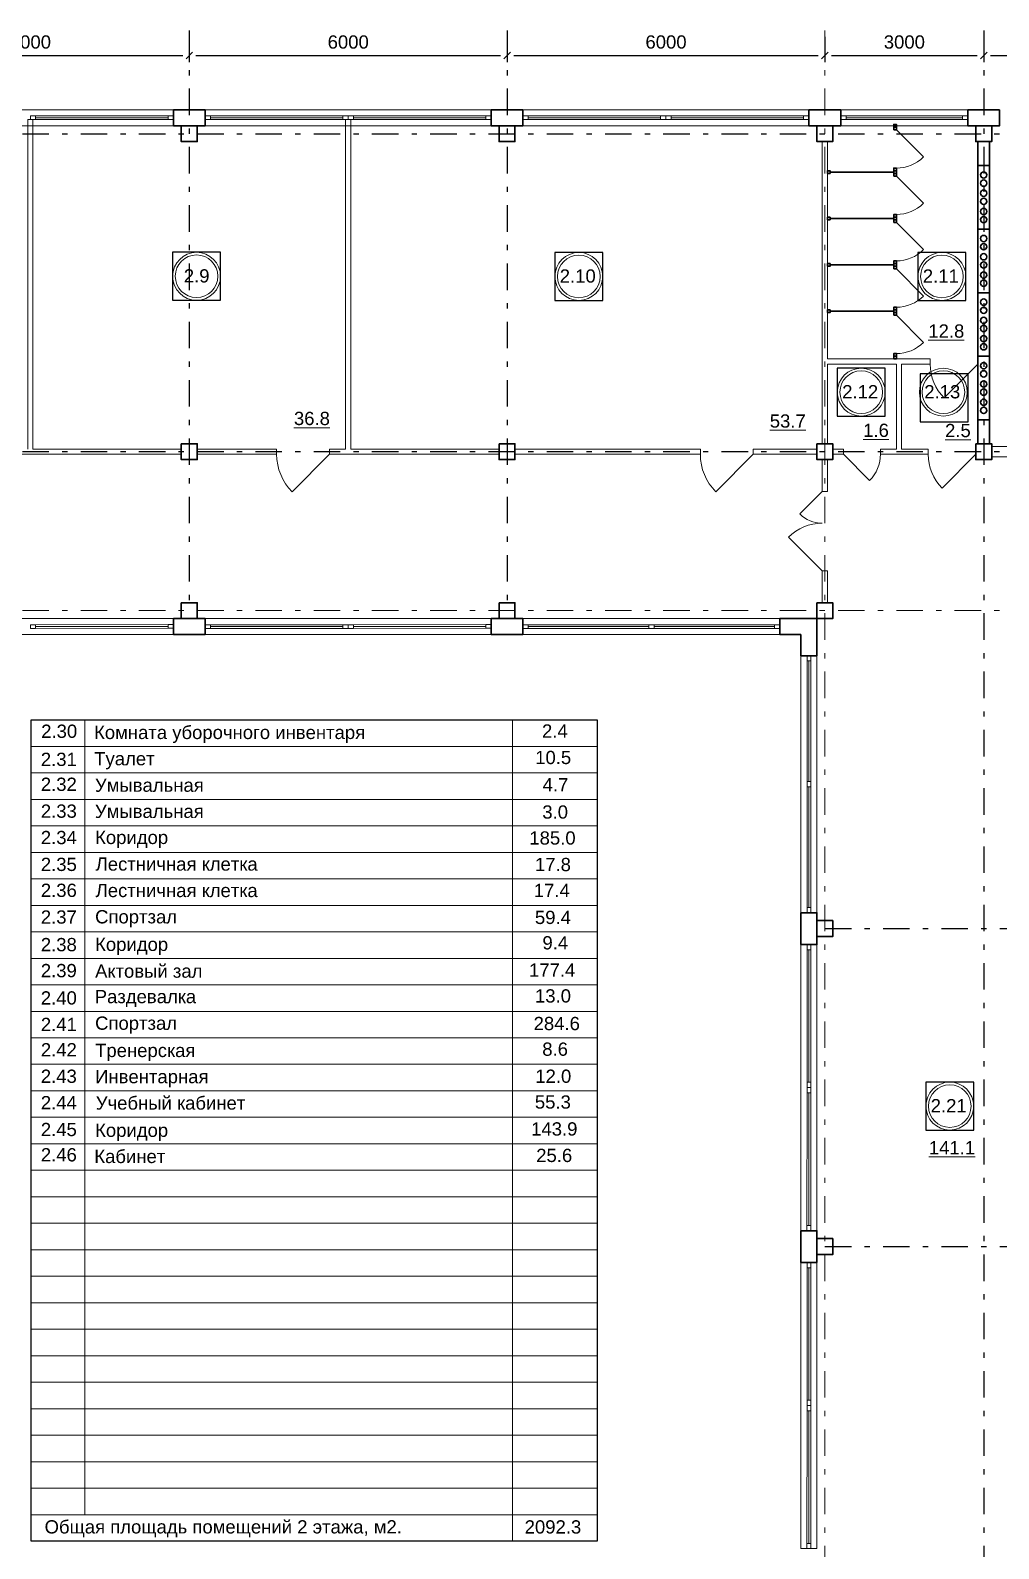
# Model space of a CAD drawing. Header units: metres. Extents: x -5 to 574, y -5 to 79.
# Drawn here: x 434.65 to 452.93, y 28.93 to 57.58 of the extents above; entities that cross this region are included whole.
import ezdxf
from ezdxf.enums import TextEntityAlignment as Align

# ---------------------------------------------------------------- set-up
doc = ezdxf.new("R2010")
doc.units = ezdxf.units.M
doc.header["$MEASUREMENT"] = 0
doc.linetypes.add('( Dashdot )', pattern=[1.001, 0.5, -0.25, 0.001, -0.25])
doc.layers.get('DEFPOINTS').update_dxf_attribs({"lineweight": 0})
doc.layers.add('YOLO_TABLE', color=1, linetype='Continuous')
doc.styles.add('Standard_0', font='arial.ttf')
doc.styles.add('Style-Arial', font='arial.ttf')
doc.dimstyles.get("Standard").update_dxf_attribs({"dimtxt": 0.00018, "dimasz": 0.00018, "dimexe": 0.0002, "dimexo": 0.0625, "dimgap": 9e-05, "dimtad": 0, "dimtih": 1, "dimtoh": 1, "dimdec": 4, "dimlfac": 1000, "dimzin": 0, "dimdsep": 46, "dimtxsty": 'Standard_0', "dimcen": 9e-05, "dimadec": 0, "dimazin": 0, "dimtfac": 1, "dimtdec": 4, "dimtofl": 0, "dimtmove": 0, "dimatfit": 0, "dimfxl": 0.01, "dimfxlon": 1, "dimtolj": 1, "dimtzin": 0, "dimarcsym": 0})

# ---------------------------------------------------------------- blocks, each defined once
blk = doc.blocks.new('_Oblique-1')
at = {"color": 0, "linetype": 'ByBlock', "lineweight": -2}
blk.add_line((0.5, 0.5), (-0.5, -0.5), dxfattribs=at)
blk = doc.blocks.new('*D491')
at = {"color": 0, "linetype": 'Continuous', "lineweight": -2, "transparency": 16777216}
for p, q in [((431.651, 57.454), (431.651, 56.98)), ((437.651, 57.454), (437.651, 56.98)), ((431.776, 57.105), (437.526, 57.105))]:
    blk.add_line(p, q, dxfattribs=at)
at = {"layer": 'DEFPOINTS', "color": 0, "linetype": 'Continuous', "lineweight": 0, "transparency": 16777216}
for p in [(431.651, 57.579), (437.651, 57.579), (437.651, 57.105)]:
    blk.add_point(p, dxfattribs=at)
at = {"color": 0, "linetype": 'Continuous', "lineweight": -2, "transparency": 16777216, "xscale": 0.125, "yscale": 0.125, "zscale": 0.125, "rotation": 180}
blk.add_blockref('_Oblique-1', (431.651, 57.105), dxfattribs=at)
at = {"color": 0, "linetype": 'Continuous', "lineweight": -2, "transparency": 16777216, "xscale": 0.125, "yscale": 0.125, "zscale": 0.125}
blk.add_blockref('_Oblique-1', (437.651, 57.105), dxfattribs=at)
at = {"color": 0, "linetype": 'Continuous', "lineweight": 0, "transparency": 16777216, "insert": (434.651, 57.358), "char_height": 0.25, "attachment_point": 5, "style": 'Style-Arial'}
blk.add_mtext('\\A1;6000', dxfattribs=at)
blk = doc.blocks.new('*D492')
at = {"color": 0, "linetype": 'Continuous', "lineweight": -2, "transparency": 16777216}
for p, q in [((437.651, 57.454), (437.651, 56.98)), ((443.651, 57.454), (443.651, 56.98)), ((437.776, 57.105), (443.526, 57.105))]:
    blk.add_line(p, q, dxfattribs=at)
at = {"layer": 'DEFPOINTS', "color": 0, "linetype": 'Continuous', "lineweight": 0, "transparency": 16777216}
for p in [(437.651, 57.579), (443.651, 57.579), (443.651, 57.105)]:
    blk.add_point(p, dxfattribs=at)
at = {"color": 0, "linetype": 'Continuous', "lineweight": -2, "transparency": 16777216, "xscale": 0.125, "yscale": 0.125, "zscale": 0.125, "rotation": 180}
blk.add_blockref('_Oblique-1', (437.651, 57.105), dxfattribs=at)
at = {"color": 0, "linetype": 'Continuous', "lineweight": -2, "transparency": 16777216, "xscale": 0.125, "yscale": 0.125, "zscale": 0.125}
blk.add_blockref('_Oblique-1', (443.651, 57.105), dxfattribs=at)
at = {"color": 0, "linetype": 'Continuous', "lineweight": 0, "transparency": 16777216, "insert": (440.651, 57.358), "char_height": 0.25, "attachment_point": 5, "style": 'Style-Arial'}
blk.add_mtext('\\A1;6000', dxfattribs=at)
blk = doc.blocks.new('*D493')
at = {"color": 0, "linetype": 'Continuous', "lineweight": -2, "transparency": 16777216}
for p, q in [((443.651, 57.454), (443.651, 56.98)), ((449.651, 57.454), (449.651, 56.98)), ((443.776, 57.105), (449.526, 57.105))]:
    blk.add_line(p, q, dxfattribs=at)
at = {"layer": 'DEFPOINTS', "color": 0, "linetype": 'Continuous', "lineweight": 0, "transparency": 16777216}
for p in [(443.651, 57.579), (449.651, 57.579), (449.651, 57.105)]:
    blk.add_point(p, dxfattribs=at)
at = {"color": 0, "linetype": 'Continuous', "lineweight": -2, "transparency": 16777216, "xscale": 0.125, "yscale": 0.125, "zscale": 0.125, "rotation": 180}
blk.add_blockref('_Oblique-1', (443.651, 57.105), dxfattribs=at)
at = {"color": 0, "linetype": 'Continuous', "lineweight": -2, "transparency": 16777216, "xscale": 0.125, "yscale": 0.125, "zscale": 0.125}
blk.add_blockref('_Oblique-1', (449.651, 57.105), dxfattribs=at)
at = {"color": 0, "linetype": 'Continuous', "lineweight": 0, "transparency": 16777216, "insert": (446.651, 57.358), "char_height": 0.25, "attachment_point": 5, "style": 'Style-Arial'}
blk.add_mtext('\\A1;6000', dxfattribs=at)
blk = doc.blocks.new('*D503')
at = {"color": 0, "linetype": 'Continuous', "lineweight": -2, "transparency": 16777216}
for p, q in [((449.651, 57.454), (449.651, 56.98)), ((452.651, 57.454), (452.651, 56.98)), ((449.776, 57.105), (452.526, 57.105))]:
    blk.add_line(p, q, dxfattribs=at)
at = {"layer": 'DEFPOINTS', "color": 0, "linetype": 'Continuous', "lineweight": 0, "transparency": 16777216}
for p in [(449.651, 57.579), (452.651, 57.579), (452.651, 57.105)]:
    blk.add_point(p, dxfattribs=at)
at = {"color": 0, "linetype": 'Continuous', "lineweight": -2, "transparency": 16777216, "xscale": 0.125, "yscale": 0.125, "zscale": 0.125, "rotation": 180}
blk.add_blockref('_Oblique-1', (449.651, 57.105), dxfattribs=at)
at = {"color": 0, "linetype": 'Continuous', "lineweight": -2, "transparency": 16777216, "xscale": 0.125, "yscale": 0.125, "zscale": 0.125}
blk.add_blockref('_Oblique-1', (452.651, 57.105), dxfattribs=at)
at = {"color": 0, "linetype": 'Continuous', "lineweight": 0, "transparency": 16777216, "insert": (451.151, 57.358), "char_height": 0.25, "attachment_point": 5, "style": 'Style-Arial'}
blk.add_mtext('\\A1;3000', dxfattribs=at)
blk = doc.blocks.new('*D504')
at = {"color": 0, "linetype": 'Continuous', "lineweight": -2, "transparency": 16777216}
for p, q in [((452.651, 57.454), (452.651, 56.98)), ((455.651, 57.454), (455.651, 56.98)), ((452.776, 57.105), (455.526, 57.105))]:
    blk.add_line(p, q, dxfattribs=at)
at = {"layer": 'DEFPOINTS', "color": 0, "linetype": 'Continuous', "lineweight": 0, "transparency": 16777216}
for p in [(452.651, 57.579), (455.651, 57.579), (455.651, 57.105)]:
    blk.add_point(p, dxfattribs=at)
at = {"color": 0, "linetype": 'Continuous', "lineweight": -2, "transparency": 16777216, "xscale": 0.125, "yscale": 0.125, "zscale": 0.125, "rotation": 180}
blk.add_blockref('_Oblique-1', (452.651, 57.105), dxfattribs=at)
at = {"color": 0, "linetype": 'Continuous', "lineweight": -2, "transparency": 16777216, "xscale": 0.125, "yscale": 0.125, "zscale": 0.125}
blk.add_blockref('_Oblique-1', (455.651, 57.105), dxfattribs=at)
at = {"color": 0, "linetype": 'Continuous', "lineweight": 0, "transparency": 16777216, "insert": (454.151, 57.358), "char_height": 0.25, "attachment_point": 5, "style": 'Style-Arial'}
blk.add_mtext('\\A1;3000', dxfattribs=at)

msp = doc.modelspace()

# ---------------------------------------------------------------- linework, layer by layer
at = {"color": 1, "linetype": '( Dashdot )'}
for p, q in [((437.65116152, 57.57893372), (437.65116152, 46.62893372)), ((443.65116152, 57.57893372), (443.65116152, 46.62893372)), ((452.65116152, 57.57893372), (452.65116152, 9.05551876)), ((392.69957361, 55.62893372), (464.59957361, 55.62893372)), ((392.69957361, 49.62893372), (464.59957361, 49.62893372)), ((449.65116152, 40.62893372), (464.59957361, 40.62893372)), ((449.65116152, 34.62893372), (464.59957361, 34.62893372))]:
    msp.add_line(p, q, dxfattribs=at)
at = {"color": 1, "linetype": '( Dashdot )', "lineweight": 0}
for p, q in [((449.65116152, 57.57893372), (449.65116152, 9.05551876)), ((392.69957361, 46.62893372), (464.59957361, 46.62893372))]:
    msp.add_line(p, q, dxfattribs=at)
at = {"color": 7, "linetype": 'Continuous', "lineweight": 0}
for p, q in [((434.74957361, 55.92893372), (437.24954289, 55.93112823)), ((438.04957361, 55.92893372), (440.54957361, 55.92893372)), ((440.74957361, 55.92893372), (443.24954289, 55.93112823)), ((444.04957361, 55.92893372), (446.54957361, 55.92893372)), ((446.74957361, 55.92893372), (449.24954289, 55.93112823)), ((434.74957361, 46.32893372), (437.24954289, 46.33112823)), ((438.04957361, 46.32893372), (440.54957361, 46.32893372)), ((440.74957361, 46.32893372), (443.24954289, 46.33112823)), ((444.04957361, 46.32893372), (446.32457361, 46.32893372)), ((446.42457361, 46.32893372), (448.69957361, 46.32893372)), ((449.34957361, 43.40393372), (449.34957361, 45.67893372)), ((434.66789957, 44.06783089), (445.35380482, 44.06783089)), ((434.66789957, 43.56783089), (445.35380482, 43.56783089)), ((449.34957361, 41.02893372), (449.34957361, 43.30393372)), ((434.66789957, 43.06783089), (445.35380482, 43.06783089)), ((434.66789957, 42.56783089), (445.35380482, 42.56783089)), ((434.66789957, 42.06783089), (445.35380482, 42.06783089)), ((434.66789957, 41.56783089), (445.35380482, 41.56783089)), ((434.66789957, 41.06783089), (445.35380482, 41.06783089)), ((434.66789957, 40.56783089), (445.35380482, 40.56783089)), ((434.66789957, 40.06783089), (445.35380482, 40.06783089)), ((434.66789957, 39.56783089), (445.35380482, 39.56783089)), ((434.66789957, 39.06783089), (445.35380482, 39.06783089)), ((434.66789957, 38.56783089), (445.35380482, 38.56783089)), ((434.66789957, 38.06783089), (445.35380482, 38.06783089)), ((434.66789957, 37.56783089), (445.35380482, 37.56783089)), ((434.66789957, 37.06783089), (445.35380482, 37.06783089)), ((434.66789957, 36.56783089), (445.35380482, 36.56783089)), ((434.66789957, 36.06783089), (445.35380482, 36.06783089)), ((434.66789957, 35.56783089), (445.35380482, 35.56783089)), ((434.66789957, 35.06783089), (445.35380482, 35.06783089)), ((434.66789957, 34.56783089), (445.35380482, 34.56783089)), ((434.66789957, 34.06783089), (445.35380482, 34.06783089)), ((434.66789957, 33.56783089), (445.35380482, 33.56783089)), ((434.66789957, 33.06783089), (445.35380482, 33.06783089)), ((434.66789957, 32.56783089), (445.35380482, 32.56783089)), ((434.66789957, 32.06783089), (445.35380482, 32.06783089)), ((434.66789957, 31.56783089), (445.35380482, 31.56783089)), ((434.66789957, 31.06783089), (445.35380482, 31.06783089)), ((434.66789957, 30.56783089), (445.35380482, 30.56783089)), ((434.66789957, 30.06783089), (445.35380482, 30.06783089))]:
    msp.add_line(p, q, dxfattribs=at)
at = {"color": 7, "linetype": 'Continuous', "lineweight": 0, "extrusion": (0, 0, -1)}
for p, q in [((452.24957361, 55.92893372), (450.04957361, 55.92893372)), ((449.34957361, 40.22893372), (449.34957361, 37.72893372)), ((449.34957361, 37.52893372), (449.3473791, 35.02896444)), ((449.34957361, 34.22893372), (449.34957361, 31.72893372)), ((449.34957361, 31.52893372), (449.3473791, 29.02896444))]:
    msp.add_line(p, q, dxfattribs=at)
at = {"color": 252, "linetype": 'Continuous', "lineweight": 13}
for p, q in [((451.51222603, 55.1912813), (450.99957361, 55.70393372)), ((451.51222603, 54.3162813), (450.99957361, 54.82893372)), ((451.51222603, 53.4412813), (450.99957361, 53.95393372)), ((451.51222603, 52.5662813), (450.99957361, 53.07893372)), ((451.51222603, 51.6912813), (450.99957361, 52.20393372))]:
    msp.add_line(p, q, dxfattribs=at)
at = {"color": 252, "linetype": 'Continuous', "lineweight": 30}
for p, q in [((450.94957361, 54.90393372), (449.74957361, 54.90393372)), ((450.94957361, 54.02893372), (449.74957361, 54.02893372)), ((450.94957361, 53.15393372), (449.74957361, 53.15393372)), ((450.94957361, 52.27893372), (449.74957361, 52.27893372))]:
    msp.add_line(p, q, dxfattribs=at)
at = {"color": 7, "linetype": 'Continuous', "lineweight": 13}
for p, q in [((449.69957361, 51.37893372), (451.63957361, 51.37893372)), ((451.63957361, 51.27893372), (451.63957361, 51.37893372)), ((452.53957361, 51.27893372), (452.53957361, 51.37893372)), ((449.69957361, 51.27893372), (450.99957361, 51.27893372)), ((450.99957361, 51.27893372), (450.99957361, 49.67893372)), ((451.09957361, 51.27893372), (451.09957361, 49.67893372)), ((451.09957361, 51.27893372), (451.63957361, 51.27893372)), ((432.39957361, 49.57893372), (437.49957361, 49.57893372)), ((434.69957361, 49.67893372), (437.49957361, 49.67893372)), ((437.79957361, 49.67893372), (439.29957361, 49.67893372)), ((437.79957361, 49.57893372), (439.29957361, 49.57893372)), ((439.29957361, 49.67893372), (439.29957361, 49.57893372)), ((440.29957361, 49.67893372), (440.29957361, 49.57893372)), ((440.29957361, 49.67893372), (440.59957361, 49.67893372)), ((440.29957361, 49.57893372), (443.49957361, 49.57893372)), ((440.69957361, 49.67893372), (443.49957361, 49.67893372)), ((443.79957361, 49.67893372), (447.29957361, 49.67893372)), ((443.79957361, 49.57893372), (447.29957361, 49.57893372)), ((447.29957361, 49.67893372), (447.29957361, 49.57893372)), ((448.29957361, 49.67893372), (448.29957361, 49.57893372)), ((448.29957361, 49.67893372), (449.49957361, 49.67893372)), ((448.29957361, 49.57893372), (449.49957361, 49.57893372)), ((449.79957361, 49.57893372), (449.79957361, 49.67893372)), ((449.99957361, 49.57893372), (450.49454836, 49.08395897)), ((450.69957361, 49.57893372), (450.69957361, 49.67893372)), ((450.69957361, 49.67893372), (450.99957361, 49.67893372)), ((451.59957361, 49.57893372), (450.69957361, 49.57893372)), ((451.09957361, 49.67893372), (451.59957361, 49.67893372)), ((451.59957361, 49.57893372), (451.59957361, 49.67893372)), ((452.49957361, 49.57893372), (452.49957361, 49.67893372)), ((449.59957361, 48.87893372), (449.69957361, 48.87893372)), ((449.59957361, 47.37893372), (449.69957361, 47.37893372)), ((434.66789957, 44.56783089), (434.66789957, 29.06783089)), ((434.66789957, 44.56783089), (445.35380482, 44.56783089)), ((435.6813646, 44.56783089), (435.6813646, 29.56783089)), ((443.75482116, 44.56783089), (443.75482116, 29.06783089)), ((445.35380482, 44.56783089), (445.35380482, 29.06783089))]:
    msp.add_line(p, q, dxfattribs=at)
at = {"color": 7, "linetype": 'Continuous', "lineweight": 13, "extrusion": (0, 0, -1)}
for p, q in [((452.53957361, 51.27893372), (451.90317751, 50.64253762)), ((452.49957361, 49.57893372), (451.86317751, 48.94253762)), ((449.59957361, 48.87893372), (449.17530954, 48.45466965)), ((449.59957361, 47.37893372), (448.96317751, 48.01532982))]:
    msp.add_line(p, q, dxfattribs=at)
at = {"color": 7, "lineweight": 13, "extrusion": (0, 0, -1)}
for p, q in [((440.29957361, 49.57893372), (439.59246683, 48.87182694)), ((448.29957361, 49.57893372), (447.59246683, 48.87182694))]:
    msp.add_line(p, q, dxfattribs=at)
at = {"color": 7, "linetype": 'Continuous', "lineweight": 30}
for p in [(448.79957361, 46.47893372), (449.19957361, 46.17893372)]:
    msp.add_line(p, (448.79957361, 46.17893372), dxfattribs=at)
at = {"color": 7, "lineweight": 13}
for p, q in [((434.66789957, 29.56783089), (445.35380482, 29.56783089)), ((434.66789957, 29.06783089), (445.35380482, 29.06783089))]:
    msp.add_line(p, q, dxfattribs=at)
at = {"color": 7, "linetype": 'Continuous', "lineweight": 0, "flags": 128}
for points in [[(437.34957361, 55.77893372), (431.94957361, 55.77893372), (431.94957361, 56.07893372), (437.34957361, 56.07893372), (437.34957361, 55.77893372)], [(437.24957361, 55.89612826), (434.74957361, 55.89393372), (434.74951216, 55.96393366), (437.24951216, 55.9661282), (437.24957361, 55.89612826)], [(443.34957361, 55.77893372), (437.94957361, 55.77893372), (437.94957361, 56.07893372), (443.34957361, 56.07893372), (443.34957361, 55.77893372)], [(440.54957361, 55.89393372), (438.04957361, 55.89393372), (438.04957361, 55.96393372), (440.54957361, 55.96393372), (440.54957361, 55.89393372)], [(443.24957361, 55.89612826), (440.74957361, 55.89393372), (440.74951216, 55.96393366), (443.24951216, 55.9661282), (443.24957361, 55.89612826)], [(449.34957361, 55.77893372), (443.94957361, 55.77893372), (443.94957361, 56.07893372), (449.34957361, 56.07893372), (449.34957361, 55.77893372)], [(446.54957361, 55.89393372), (444.04957361, 55.89393372), (444.04957361, 55.96393372), (446.54957361, 55.96393372), (446.54957361, 55.89393372)], [(449.24957361, 55.89612826), (446.74957361, 55.89393372), (446.74951216, 55.96393366), (449.24951216, 55.9661282), (449.24957361, 55.89612826)], [(452.34957361, 56.07893372), (449.94957361, 56.07893372), (449.94957361, 55.77893372), (452.34957361, 55.77893372), (452.34957361, 56.07893372)], [(437.34957361, 46.17893372), (431.94957361, 46.17893372), (431.94957361, 46.47893372), (437.34957361, 46.47893372), (437.34957361, 46.17893372)], [(443.34957361, 46.17893372), (437.94957361, 46.17893372), (437.94957361, 46.47893372), (443.34957361, 46.47893372), (443.34957361, 46.17893372)], [(448.79957361, 46.17893372), (443.94957361, 46.17893372), (443.94957361, 46.47893372), (448.79957361, 46.47893372), (448.79957361, 46.17893372)], [(437.24957361, 46.29612826), (434.74957361, 46.29393372), (434.74951216, 46.36393366), (437.24951216, 46.3661282), (437.24957361, 46.29612826)], [(440.54957361, 46.29393372), (438.04957361, 46.29393372), (438.04957361, 46.36393372), (440.54957361, 46.36393372), (440.54957361, 46.29393372)], [(443.24957361, 46.29612826), (440.74957361, 46.29393372), (440.74951216, 46.36393366), (443.24951216, 46.3661282), (443.24957361, 46.29612826)], [(448.69957361, 46.29393372), (444.04957361, 46.29393372), (444.04957361, 46.36393372), (448.69957361, 46.36393372), (448.69957361, 46.29393372)], [(449.49957361, 45.77893372), (449.49957361, 40.92893372), (449.19957361, 40.92893372), (449.19957361, 45.77893372), (449.49957361, 45.77893372)], [(449.38457361, 45.67893372), (449.38457361, 41.02893372), (449.31457361, 41.02893372), (449.31457361, 45.67893372), (449.38457361, 45.67893372)], [(449.49957361, 34.92893372), (449.49957361, 40.32893372), (449.19957361, 40.32893372), (449.19957361, 34.92893372), (449.49957361, 34.92893372)], [(449.49957361, 28.92893372), (449.49957361, 34.32893372), (449.19957361, 34.32893372), (449.19957361, 28.92893372), (449.49957361, 28.92893372)]]:
    msp.add_lwpolyline(points, close=True, dxfattribs=at)
at = {"color": 7, "linetype": 'Continuous', "lineweight": 13, "flags": 128}
for points in [[(434.59957361, 49.67893372), (434.59957361, 55.89393372), (434.69957361, 55.89393372), (434.69957361, 49.67893372)], [(440.59957361, 49.67893372), (440.59957361, 55.89393372), (440.69957361, 55.89393372), (440.69957361, 49.67893372)], [(449.69957361, 51.37893372), (449.69957361, 55.47893372), (449.59957361, 55.47893372), (449.59957361, 49.77893372), (449.69957361, 49.77893372), (449.69957361, 51.27893372)], [(453.09957361, 49.72893372), (452.79957361, 49.72893372)], [(449.69957361, 48.87893372), (449.69957361, 49.47893372), (449.59957361, 49.47893372), (449.59957361, 48.87893372)], [(452.79957361, 49.52893372), (453.09957361, 49.52893372)], [(449.59957361, 47.37893372), (449.59957361, 46.77893372), (449.69957361, 46.77893372), (449.69957361, 47.37893372)]]:
    msp.add_lwpolyline(points, dxfattribs=at)
for points in [[(434.74957361, 55.89393372), (434.64957361, 55.89393372), (434.64957361, 55.96393372), (434.74957361, 55.96393372), (434.74957361, 55.89393372)], [(437.34957361, 55.89612826), (437.24957361, 55.89612826), (437.24957361, 55.96612826), (437.34957361, 55.96612826), (437.34957361, 55.89612826)], [(438.04957361, 55.89393372), (437.94957361, 55.89393372), (437.94957361, 55.96393372), (438.04957361, 55.96393372), (438.04957361, 55.89393372)], [(440.64957361, 55.89393372), (440.54957361, 55.89393372), (440.54957361, 55.96393372), (440.64957361, 55.96393372), (440.64957361, 55.89393372)], [(440.74957361, 55.89393372), (440.64957361, 55.89393372), (440.64957361, 55.96393372), (440.74957361, 55.96393372), (440.74957361, 55.89393372)], [(443.34957361, 55.89612826), (443.24957361, 55.89612826), (443.24957361, 55.96612826), (443.34957361, 55.96612826), (443.34957361, 55.89612826)], [(444.04957361, 55.89393372), (443.94957361, 55.89393372), (443.94957361, 55.96393372), (444.04957361, 55.96393372), (444.04957361, 55.89393372)], [(446.64957361, 55.89393372), (446.54957361, 55.89393372), (446.54957361, 55.96393372), (446.64957361, 55.96393372), (446.64957361, 55.89393372)], [(446.74957361, 55.89393372), (446.64957361, 55.89393372), (446.64957361, 55.96393372), (446.74957361, 55.96393372), (446.74957361, 55.89393372)], [(449.34957361, 55.89612826), (449.24957361, 55.89612826), (449.24957361, 55.96612826), (449.34957361, 55.96612826), (449.34957361, 55.89612826)], [(449.79957361, 49.67893372), (449.99957361, 49.67893372), (449.99957361, 49.57893372), (449.79957361, 49.57893372), (449.79957361, 49.67893372)], [(434.74957361, 46.29393372), (434.64957361, 46.29393372), (434.64957361, 46.36393372), (434.74957361, 46.36393372), (434.74957361, 46.29393372)], [(437.34957361, 46.29612826), (437.24957361, 46.29612826), (437.24957361, 46.36612826), (437.34957361, 46.36612826), (437.34957361, 46.29612826)], [(438.04957361, 46.29393372), (437.94957361, 46.29393372), (437.94957361, 46.36393372), (438.04957361, 46.36393372), (438.04957361, 46.29393372)], [(440.64957361, 46.29393372), (440.54957361, 46.29393372), (440.54957361, 46.36393372), (440.64957361, 46.36393372), (440.64957361, 46.29393372)], [(440.74957361, 46.29393372), (440.64957361, 46.29393372), (440.64957361, 46.36393372), (440.74957361, 46.36393372), (440.74957361, 46.29393372)], [(443.34957361, 46.29612826), (443.24957361, 46.29612826), (443.24957361, 46.36612826), (443.34957361, 46.36612826), (443.34957361, 46.29612826)], [(444.04957361, 46.29393372), (443.94957361, 46.29393372), (443.94957361, 46.36393372), (444.04957361, 46.36393372), (444.04957361, 46.29393372)], [(446.42457361, 46.29393372), (446.32457361, 46.29393372), (446.32457361, 46.36393372), (446.42457361, 46.36393372), (446.42457361, 46.29393372)], [(448.79957361, 46.29393372), (448.69957361, 46.29393372), (448.69957361, 46.36393372), (448.79957361, 46.36393372), (448.79957361, 46.29393372)], [(449.38457361, 45.77893372), (449.38457361, 45.67893372), (449.31457361, 45.67893372), (449.31457361, 45.77893372), (449.38457361, 45.77893372)], [(449.38457361, 43.40393372), (449.38457361, 43.30393372), (449.31457361, 43.30393372), (449.31457361, 43.40393372), (449.38457361, 43.40393372)], [(449.38457361, 41.02893372), (449.38457361, 40.92893372), (449.31457361, 40.92893372), (449.31457361, 41.02893372), (449.38457361, 41.02893372)]]:
    msp.add_lwpolyline(points, close=True, dxfattribs=at)
at = {"color": 7, "linetype": 'Continuous', "lineweight": 30, "flags": 128}
for points in [[(437.94957361, 55.77893372), (437.34957361, 55.77893372), (437.34957361, 56.07893372), (437.94957361, 56.07893372), (437.94957361, 55.77893372)], [(443.94957361, 55.77893372), (443.34957361, 55.77893372), (443.34957361, 56.07893372), (443.94957361, 56.07893372), (443.94957361, 55.77893372)], [(449.94957361, 55.77893372), (449.34957361, 55.77893372), (449.34957361, 56.07893372), (449.94957361, 56.07893372), (449.94957361, 55.77893372)], [(452.94957361, 56.07893372), (452.34957361, 56.07893372), (452.34957361, 55.77893372), (452.94957361, 55.77893372), (452.94957361, 56.07893372)], [(437.49957361, 55.77893372), (437.49957361, 55.47893372), (437.79957361, 55.47893372), (437.79957361, 55.77893372), (437.49957361, 55.77893372)], [(443.49957361, 55.77893372), (443.49957361, 55.47893372), (443.79957361, 55.47893372), (443.79957361, 55.77893372), (443.49957361, 55.77893372)], [(449.49957361, 55.77893372), (449.49957361, 55.47893372), (449.79957361, 55.47893372), (449.79957361, 55.77893372), (449.49957361, 55.77893372)], [(452.49957361, 55.77893372), (452.49957361, 55.47893372), (452.79957361, 55.47893372), (452.79957361, 55.77893372), (452.49957361, 55.77893372)], [(452.75957361, 55.02893372), (452.53957361, 55.02893372), (452.53957361, 55.47893372), (452.75957361, 55.47893372), (452.75957361, 55.02893372)], [(452.75957361, 55.02893372), (452.75957361, 53.82893372), (452.53957361, 53.82893372), (452.53957361, 55.02893372), (452.75957361, 55.02893372)], [(452.75957361, 53.82893372), (452.75957361, 52.62893372), (452.53957361, 52.62893372), (452.53957361, 53.82893372), (452.75957361, 53.82893372)], [(452.75957361, 52.62893372), (452.75957361, 51.42893372), (452.53957361, 51.42893372), (452.53957361, 52.62893372), (452.75957361, 52.62893372)], [(452.75957361, 51.42893372), (452.75957361, 50.22893372), (452.53957361, 50.22893372), (452.53957361, 51.42893372), (452.75957361, 51.42893372)], [(452.75957361, 50.22893372), (452.53957361, 50.22893372), (452.53957361, 49.77893372), (452.75957361, 49.77893372), (452.75957361, 50.22893372)], [(437.49957361, 49.77893372), (437.49957361, 49.47893372), (437.79957361, 49.47893372), (437.79957361, 49.77893372), (437.49957361, 49.77893372)], [(443.49957361, 49.77893372), (443.49957361, 49.47893372), (443.79957361, 49.47893372), (443.79957361, 49.77893372), (443.49957361, 49.77893372)], [(449.49957361, 49.77893372), (449.49957361, 49.47893372), (449.79957361, 49.47893372), (449.79957361, 49.77893372), (449.49957361, 49.77893372)], [(452.49957361, 49.77893372), (452.49957361, 49.47893372), (452.79957361, 49.47893372), (452.79957361, 49.77893372), (452.49957361, 49.77893372)], [(437.49957361, 46.77893372), (437.49957361, 46.47893372), (437.79957361, 46.47893372), (437.79957361, 46.77893372), (437.49957361, 46.77893372)], [(443.49957361, 46.77893372), (443.49957361, 46.47893372), (443.79957361, 46.47893372), (443.79957361, 46.77893372), (443.49957361, 46.77893372)], [(449.49957361, 46.77893372), (449.49957361, 46.47893372), (449.79957361, 46.47893372), (449.79957361, 46.77893372), (449.49957361, 46.77893372)], [(437.94957361, 46.17893372), (437.34957361, 46.17893372), (437.34957361, 46.47893372), (437.94957361, 46.47893372), (437.94957361, 46.17893372)], [(443.94957361, 46.17893372), (443.34957361, 46.17893372), (443.34957361, 46.47893372), (443.94957361, 46.47893372), (443.94957361, 46.17893372)], [(449.19957361, 40.32893372), (449.19957361, 40.92893372), (449.49957361, 40.92893372), (449.49957361, 40.32893372), (449.19957361, 40.32893372)], [(449.49957361, 40.77893372), (449.49957361, 40.47893372), (449.79957361, 40.47893372), (449.79957361, 40.77893372), (449.49957361, 40.77893372)], [(449.19957361, 34.32893372), (449.19957361, 34.92893372), (449.49957361, 34.92893372), (449.49957361, 34.32893372), (449.19957361, 34.32893372)], [(449.49957361, 34.77893372), (449.49957361, 34.47893372), (449.79957361, 34.47893372), (449.79957361, 34.77893372), (449.49957361, 34.77893372)]]:
    msp.add_lwpolyline(points, close=True, dxfattribs=at)
at = {"color": 7, "linetype": 'Continuous', "lineweight": 13, "extrusion": (0, 0, -1), "flags": 128}
for points in [[(-449.94957361, 55.89393372), (-450.04957361, 55.89393372), (-450.04957361, 55.96393372), (-449.94957361, 55.96393372), (-449.94957361, 55.89393372)], [(-452.24957361, 55.89393372), (-452.34957361, 55.89393372), (-452.34957361, 55.96393372), (-452.24957361, 55.96393372), (-452.24957361, 55.89393372)], [(-449.38457361, 40.22893372), (-449.38457361, 40.32893372), (-449.31457361, 40.32893372), (-449.31457361, 40.22893372), (-449.38457361, 40.22893372)], [(-449.38457361, 37.62893372), (-449.38457361, 37.72893372), (-449.31457361, 37.72893372), (-449.31457361, 37.62893372), (-449.38457361, 37.62893372)], [(-449.38457361, 37.52893372), (-449.38457361, 37.62893372), (-449.31457361, 37.62893372), (-449.31457361, 37.52893372), (-449.38457361, 37.52893372)], [(-449.38237907, 34.92893372), (-449.38237907, 35.02893372), (-449.31237907, 35.02893372), (-449.31237907, 34.92893372), (-449.38237907, 34.92893372)], [(-449.38457361, 34.22893372), (-449.38457361, 34.32893372), (-449.31457361, 34.32893372), (-449.31457361, 34.22893372), (-449.38457361, 34.22893372)], [(-449.38457361, 31.62893372), (-449.38457361, 31.72893372), (-449.31457361, 31.72893372), (-449.31457361, 31.62893372), (-449.38457361, 31.62893372)], [(-449.38457361, 31.52893372), (-449.38457361, 31.62893372), (-449.31457361, 31.62893372), (-449.31457361, 31.52893372), (-449.38457361, 31.52893372)], [(-449.38237907, 28.92893372), (-449.38237907, 29.02893372), (-449.31237907, 29.02893372), (-449.31237907, 28.92893372), (-449.38237907, 28.92893372)]]:
    msp.add_lwpolyline(points, close=True, dxfattribs=at)
at = {"color": 7, "linetype": 'Continuous', "lineweight": 0, "extrusion": (0, 0, -1), "flags": 128}
for points in [[(-452.24957361, 55.96393372), (-450.04957361, 55.96393372), (-450.04957361, 55.89393372), (-452.24957361, 55.89393372), (-452.24957361, 55.96393372)], [(-449.38457361, 37.72893372), (-449.38457361, 40.22893372), (-449.31457361, 40.22893372), (-449.31457361, 37.72893372), (-449.38457361, 37.72893372)], [(-449.38237907, 35.02893372), (-449.38457361, 37.52893372), (-449.31457366, 37.52899517), (-449.31237913, 35.02899517), (-449.38237907, 35.02893372)], [(-449.38457361, 31.72893372), (-449.38457361, 34.22893372), (-449.31457361, 34.22893372), (-449.31457361, 31.72893372), (-449.38457361, 31.72893372)], [(-449.38237907, 29.02893372), (-449.38457361, 31.52893372), (-449.31457366, 31.52899517), (-449.31237913, 29.02899517), (-449.38237907, 29.02893372)]]:
    msp.add_lwpolyline(points, close=True, dxfattribs=at)
at = {"color": 252, "linetype": 'Continuous', "lineweight": 30, "flags": 128}
for points in [[(450.94957361, 55.75393372), (450.94957361, 55.80393372), (450.99957361, 55.80393372), (450.99957361, 55.75393372), (450.94957361, 55.75393372)], [(450.94957361, 55.70393372), (450.94957361, 55.75393372), (450.99957361, 55.75393372), (450.99957361, 55.70393372), (450.94957361, 55.70393372)], [(449.69957361, 54.87893372), (449.69957361, 54.92893372), (449.74957361, 54.92893372), (449.74957361, 54.87893372), (449.69957361, 54.87893372)], [(450.94957361, 54.92893372), (450.94957361, 54.97893372), (450.99957361, 54.97893372), (450.99957361, 54.92893372), (450.94957361, 54.92893372)], [(450.94957361, 54.87893372), (450.94957361, 54.92893372), (450.99957361, 54.92893372), (450.99957361, 54.87893372), (450.94957361, 54.87893372)], [(450.94957361, 54.82893372), (450.94957361, 54.87893372), (450.99957361, 54.87893372), (450.99957361, 54.82893372), (450.94957361, 54.82893372)], [(449.69957361, 54.00393372), (449.69957361, 54.05393372), (449.74957361, 54.05393372), (449.74957361, 54.00393372), (449.69957361, 54.00393372)], [(450.94957361, 54.05393372), (450.94957361, 54.10393372), (450.99957361, 54.10393372), (450.99957361, 54.05393372), (450.94957361, 54.05393372)], [(450.94957361, 54.00393372), (450.94957361, 54.05393372), (450.99957361, 54.05393372), (450.99957361, 54.00393372), (450.94957361, 54.00393372)], [(450.94957361, 53.95393372), (450.94957361, 54.00393372), (450.99957361, 54.00393372), (450.99957361, 53.95393372), (450.94957361, 53.95393372)], [(449.69957361, 53.12893372), (449.69957361, 53.17893372), (449.74957361, 53.17893372), (449.74957361, 53.12893372), (449.69957361, 53.12893372)], [(450.94957361, 53.17893372), (450.94957361, 53.22893372), (450.99957361, 53.22893372), (450.99957361, 53.17893372), (450.94957361, 53.17893372)], [(450.94957361, 53.12893372), (450.94957361, 53.17893372), (450.99957361, 53.17893372), (450.99957361, 53.12893372), (450.94957361, 53.12893372)], [(450.94957361, 53.07893372), (450.94957361, 53.12893372), (450.99957361, 53.12893372), (450.99957361, 53.07893372), (450.94957361, 53.07893372)], [(449.69957361, 52.25393372), (449.69957361, 52.30393372), (449.74957361, 52.30393372), (449.74957361, 52.25393372), (449.69957361, 52.25393372)], [(450.94957361, 52.30393372), (450.94957361, 52.35393372), (450.99957361, 52.35393372), (450.99957361, 52.30393372), (450.94957361, 52.30393372)], [(450.94957361, 52.25393372), (450.94957361, 52.30393372), (450.99957361, 52.30393372), (450.99957361, 52.25393372), (450.94957361, 52.25393372)], [(450.94957361, 52.20393372), (450.94957361, 52.25393372), (450.99957361, 52.25393372), (450.99957361, 52.20393372), (450.94957361, 52.20393372)], [(450.94957361, 51.42893372), (450.94957361, 51.47893372), (450.99957361, 51.47893372), (450.99957361, 51.42893372), (450.94957361, 51.42893372)], [(450.94957361, 51.37893372), (450.94957361, 51.42893372), (450.99957361, 51.42893372), (450.99957361, 51.37893372), (450.94957361, 51.37893372)]]:
    msp.add_lwpolyline(points, close=True, dxfattribs=at)
at = {"color": 7, "linetype": 'Continuous', "lineweight": 30, "flags": 128}
for points in [[(449.49957361, 45.77893372), (449.49957361, 46.47893372), (448.79957361, 46.47893372)], [(449.49957361, 45.77893372), (449.19957361, 45.77893372), (449.19957361, 46.17893372)]]:
    msp.add_lwpolyline(points, dxfattribs=at)
at = {"color": 7, "linetype": 'Continuous', "lineweight": 30}
for centre in [(452.64957361, 54.85018515), (452.64957361, 54.69659699), (452.64957361, 54.5057278), (452.64957361, 54.35213964), (452.64957361, 54.16127044), (452.64957361, 54.00768229), (452.64957361, 53.65018515), (452.64957361, 53.49659699), (452.64957361, 53.3057278), (452.64957361, 53.15213964), (452.64957361, 52.96127044), (452.64957361, 52.80768229), (452.64957361, 52.45018515), (452.64957361, 52.29659699), (452.64957361, 52.1057278), (452.64957361, 51.95213964), (452.64957361, 51.76127044), (452.64957361, 51.60768229), (452.64957361, 51.25018515), (452.64957361, 51.09659699), (452.64957361, 50.9057278), (452.64957361, 50.75213964), (452.64957361, 50.56127044), (452.64957361, 50.40768229)]:
    msp.add_circle(centre, 0.06, dxfattribs=at)
at = {"color": 7, "linetype": 'Continuous', "lineweight": 13}
for centre, radius in [((437.78852627, 52.9384261), 0.45201344), ((437.78852627, 52.9384261), 0.40201344), ((445.00536994, 52.93568257), 0.45201344), ((445.00536994, 52.93568257), 0.40201344), ((451.85998554, 52.93568257), 0.45201344), ((451.85998554, 52.93568257), 0.40201344), ((450.33729745, 50.75170774), 0.45201344), ((450.33729745, 50.75170774), 0.40201344), ((451.88783959, 50.75170774), 0.45201344), ((451.88783959, 50.75170774), 0.40201344), ((452.00905935, 37.27938831), 0.45201344), ((452.00905935, 37.27938831), 0.40201344)]:
    msp.add_circle(centre, radius, dxfattribs=at)
at = {"color": 252, "linetype": 'Continuous', "lineweight": 0, "extrusion": (0, 0, -1)}
for centre in [(-450.99957361, 55.70393372), (-450.99957361, 54.82893372), (-450.99957361, 53.95393372), (-450.99957361, 53.07893372), (-450.99957361, 52.20393372)]:
    msp.add_arc(centre, 0.725, 225, 270, dxfattribs=at)
at = {"color": 7, "linetype": 'Continuous', "lineweight": 0, "extrusion": (0, 0, -1)}
for centre, radius, start, end in [((-452.53957361, 51.27893372), 0.9, 315, 360), ((-452.49957361, 49.57893372), 0.9, 315, 360), ((-449.59957361, 48.87893372), 0.6, 270, 315), ((-449.59957361, 47.37893372), 0.9, 45, 90)]:
    msp.add_arc(centre, radius, start, end, dxfattribs=at)
at = {"color": 7, "lineweight": 0, "extrusion": (0, 0, -1)}
for centre in [(-440.29957361, 49.57893372), (-448.29957361, 49.57893372)]:
    msp.add_arc(centre, 1, 315, 360, dxfattribs=at)
at = {"color": 7, "linetype": 'Continuous', "lineweight": 0}
msp.add_arc((449.99957361, 49.57893372), 0.7, 315, 0, dxfattribs=at)
at = {"layer": 'YOLO_TABLE'}
for points in [[(437.33651283, 52.48641266), (438.24053971, 52.48641266), (438.24053971, 53.39043954), (437.33651283, 53.39043954)], [(444.5533565, 52.48366912), (445.45738339, 52.48366912), (445.45738339, 53.38769601), (444.5533565, 53.38769601)], [(451.40797209, 52.48366912), (452.31199898, 52.48366912), (452.31199898, 53.38769601), (451.40797209, 53.38769601)], [(449.88528401, 50.29969429), (450.78931089, 50.29969429), (450.78931089, 51.20372118), (449.88528401, 51.20372118)], [(451.45116407, 50.19052417), (452.35519095, 50.19052417), (452.35519095, 51.09455106), (451.45116407, 51.09455106)], [(434.66789957, 44.56783089), (445.35380482, 44.56783089), (445.35380482, 29.06783089), (434.66789957, 29.06783089)], [(451.55704591, 36.82737487), (452.46107279, 36.82737487), (452.46107279, 37.73140175), (451.55704591, 37.73140175)]]:
    msp.add_lwpolyline(points, close=True, dxfattribs=at)

# ---------------------------------------------------------------- texts
at = {"color": 7, "linetype": 'Continuous', "lineweight": 13, "style": 'Style-Arial'}
for s, p in [('2.9', (437.54697148, 53.07117574)), ('2.10', (444.64469157, 53.0684322)), ('2.11', (451.49930716, 53.0684322)), ('%%u12.8%%U', (451.60322158, 52.03006759)), ('2.12', (449.97661908, 50.88445737)), ('2.13', (451.52716121, 50.88445737)), ('%%u36.8%%U', (439.62596455, 50.38093639)), ('%%u53.7%%U', (448.60998167, 50.3322213)), ('%%u1.6%%U', (450.37313507, 50.15731454)), ('%%u2.5%%U', (451.91931812, 50.15264899)), ('2.4', (444.30991597, 44.48285554)), ('10.5', (444.1812154, 43.98317644)), ('4.7', (444.3209905, 43.46851076)), ('3.0', (444.31521375, 42.95431803)), ('185.0', (444.07054652, 42.4641464)), ('17.8', (444.17643157, 41.96304233)), ('17.4', (444.15417565, 41.47400458)), ('59.4', (444.17629529, 40.96548883)), ('9.4', (444.31792528, 40.48629832)), ('177.4', (444.06411134, 39.97214148)), ('13.0', (444.17736701, 39.48424905)), ('284.6', (444.15111259, 38.96288549)), ('8.6', (444.31447868, 38.47923027)), ('12.0', (444.18273779, 37.96848502)), ('55.3', (444.17461703, 37.48186295)), ('2.21', (451.64838097, 37.41213795)), ('143.9', (444.10529872, 36.97395286)), ('25.6', (444.20058177, 36.47395286)), ('%%u141.1%%U', (451.61307412, 36.62046164)), ('Общая площадь помещений 2 этажа, м2.', (434.91833667, 29.46509167)), ('2092.3', (443.98246986, 29.4637543))]:
    msp.add_text(s, height=0.25, dxfattribs=at).set_placement(p, align=Align.TOP_LEFT)
at = {"color": 7, "linetype": 'Continuous', "lineweight": 0, "style": 'Style-Arial'}
for s, p in [('2.30', (434.85448879, 44.47844367)), ('2.31', (434.84723471, 43.94788062)), ('2.32', (434.84723471, 43.47751522)), ('2.33', (434.84723471, 42.97073444)), ('2.34', (434.84723471, 42.47267817)), ('2.35', (434.84723471, 41.96589739)), ('Лестничная клетка', (435.8825641, 41.97264966)), ('2.36', (434.84723471, 41.47694497)), ('Лестничная клетка', (435.8825641, 41.47345542)), ('2.37', (434.84723471, 40.97244014)), ('2.38', (434.84723471, 40.45200359)), ('2.39', (434.84723471, 39.96172352)), ('2.40', (434.84723471, 39.44621822)), ('Раздевалка', (435.86449755, 39.47143734)), ('2.41', (434.84723471, 38.94536442)), ('2.42', (434.84723471, 38.46741248)), ('2.43', (434.84723471, 37.96821823)), ('2.44', (434.84723471, 37.46978264)), ('2.45', (434.84723471, 36.96300185)), ('2.46', (434.84723471, 36.48599823))]:
    msp.add_text(s, height=0.25, dxfattribs=at).set_placement(p, align=Align.TOP_LEFT)
at = {"color": 7, "lineweight": 13, "style": 'Style-Arial'}
for s, p in [('Комната уборочного инвентаря', (435.85235409, 44.45612484)), ('Туалет', (435.85531292, 43.96060459)), ('Умывальная', (435.86913336, 43.46060525)), ('Умывальная', (435.86913336, 42.96672158)), ('Коридор', (435.87206147, 42.47474813)), ('Спортзал', (435.87206147, 40.97737284)), ('Коридор', (435.87206147, 40.45693628)), ('Актовый зал', (435.87206147, 39.95243146)), ('Спортзал', (435.87206147, 38.96997469)), ('Тренерская', (435.87206147, 38.45480575)), ('Инвентарная', (435.87206147, 37.96092208)), ('Учебный кабинет', (435.88458253, 37.46311974)), ('Коридор', (435.87206147, 36.9486763)), ('Кабинет', (435.85720877, 36.45480448))]:
    msp.add_text(s, height=0.25, dxfattribs=at).set_placement(p, align=Align.TOP_LEFT)

# ---------------------------------------------------------------- dimensions: what is measured, and where the dimension line sits
at = {"color": 5, "linetype": 'Continuous', "lineweight": 0}
for base, p1, p2, picture, middle in [((437.65116152, 57.10495998), (431.65116152, 57.57893372), (437.65116152, 57.57893372), '*D491', (434.65116152, 57.35760323)), ((443.65116152, 57.10495998), (437.65116152, 57.57893372), (443.65116152, 57.57893372), '*D492', (440.65116152, 57.35760323)), ((449.65116152, 57.10495998), (443.65116152, 57.57893372), (449.65116152, 57.57893372), '*D493', (446.65116152, 57.35760323)), ((452.65116152, 57.10495998), (449.65116152, 57.57893372), (452.65116152, 57.57893372), '*D503', (451.15116152, 57.35768849)), ((455.65116152, 57.10495998), (452.65116152, 57.57893372), (455.65116152, 57.57893372), '*D504', (454.15116152, 57.35768849))]:
    dim = msp.add_linear_dim(base=base, p1=p1, p2=p2, dimstyle='Standard', override={"dimtxt": 0.25, "dimasz": 0.125, "dimexe": 0.125, "dimexo": 0.125, "dimgap": 0.125, "dimtad": 1, "dimtih": 0, "dimtoh": 0, "dimzin": 11, "dimtxsty": 'Style-Arial', "dimblk": '_Oblique-1', "dimfxlon": 0, "dimfrac": 2, "dimtzin": 11}, dxfattribs=at)
    dim.commit()
    dim.dimension.update_dxf_attribs({"geometry": picture, "text_midpoint": middle})

doc.saveas('drawing.dxf')
